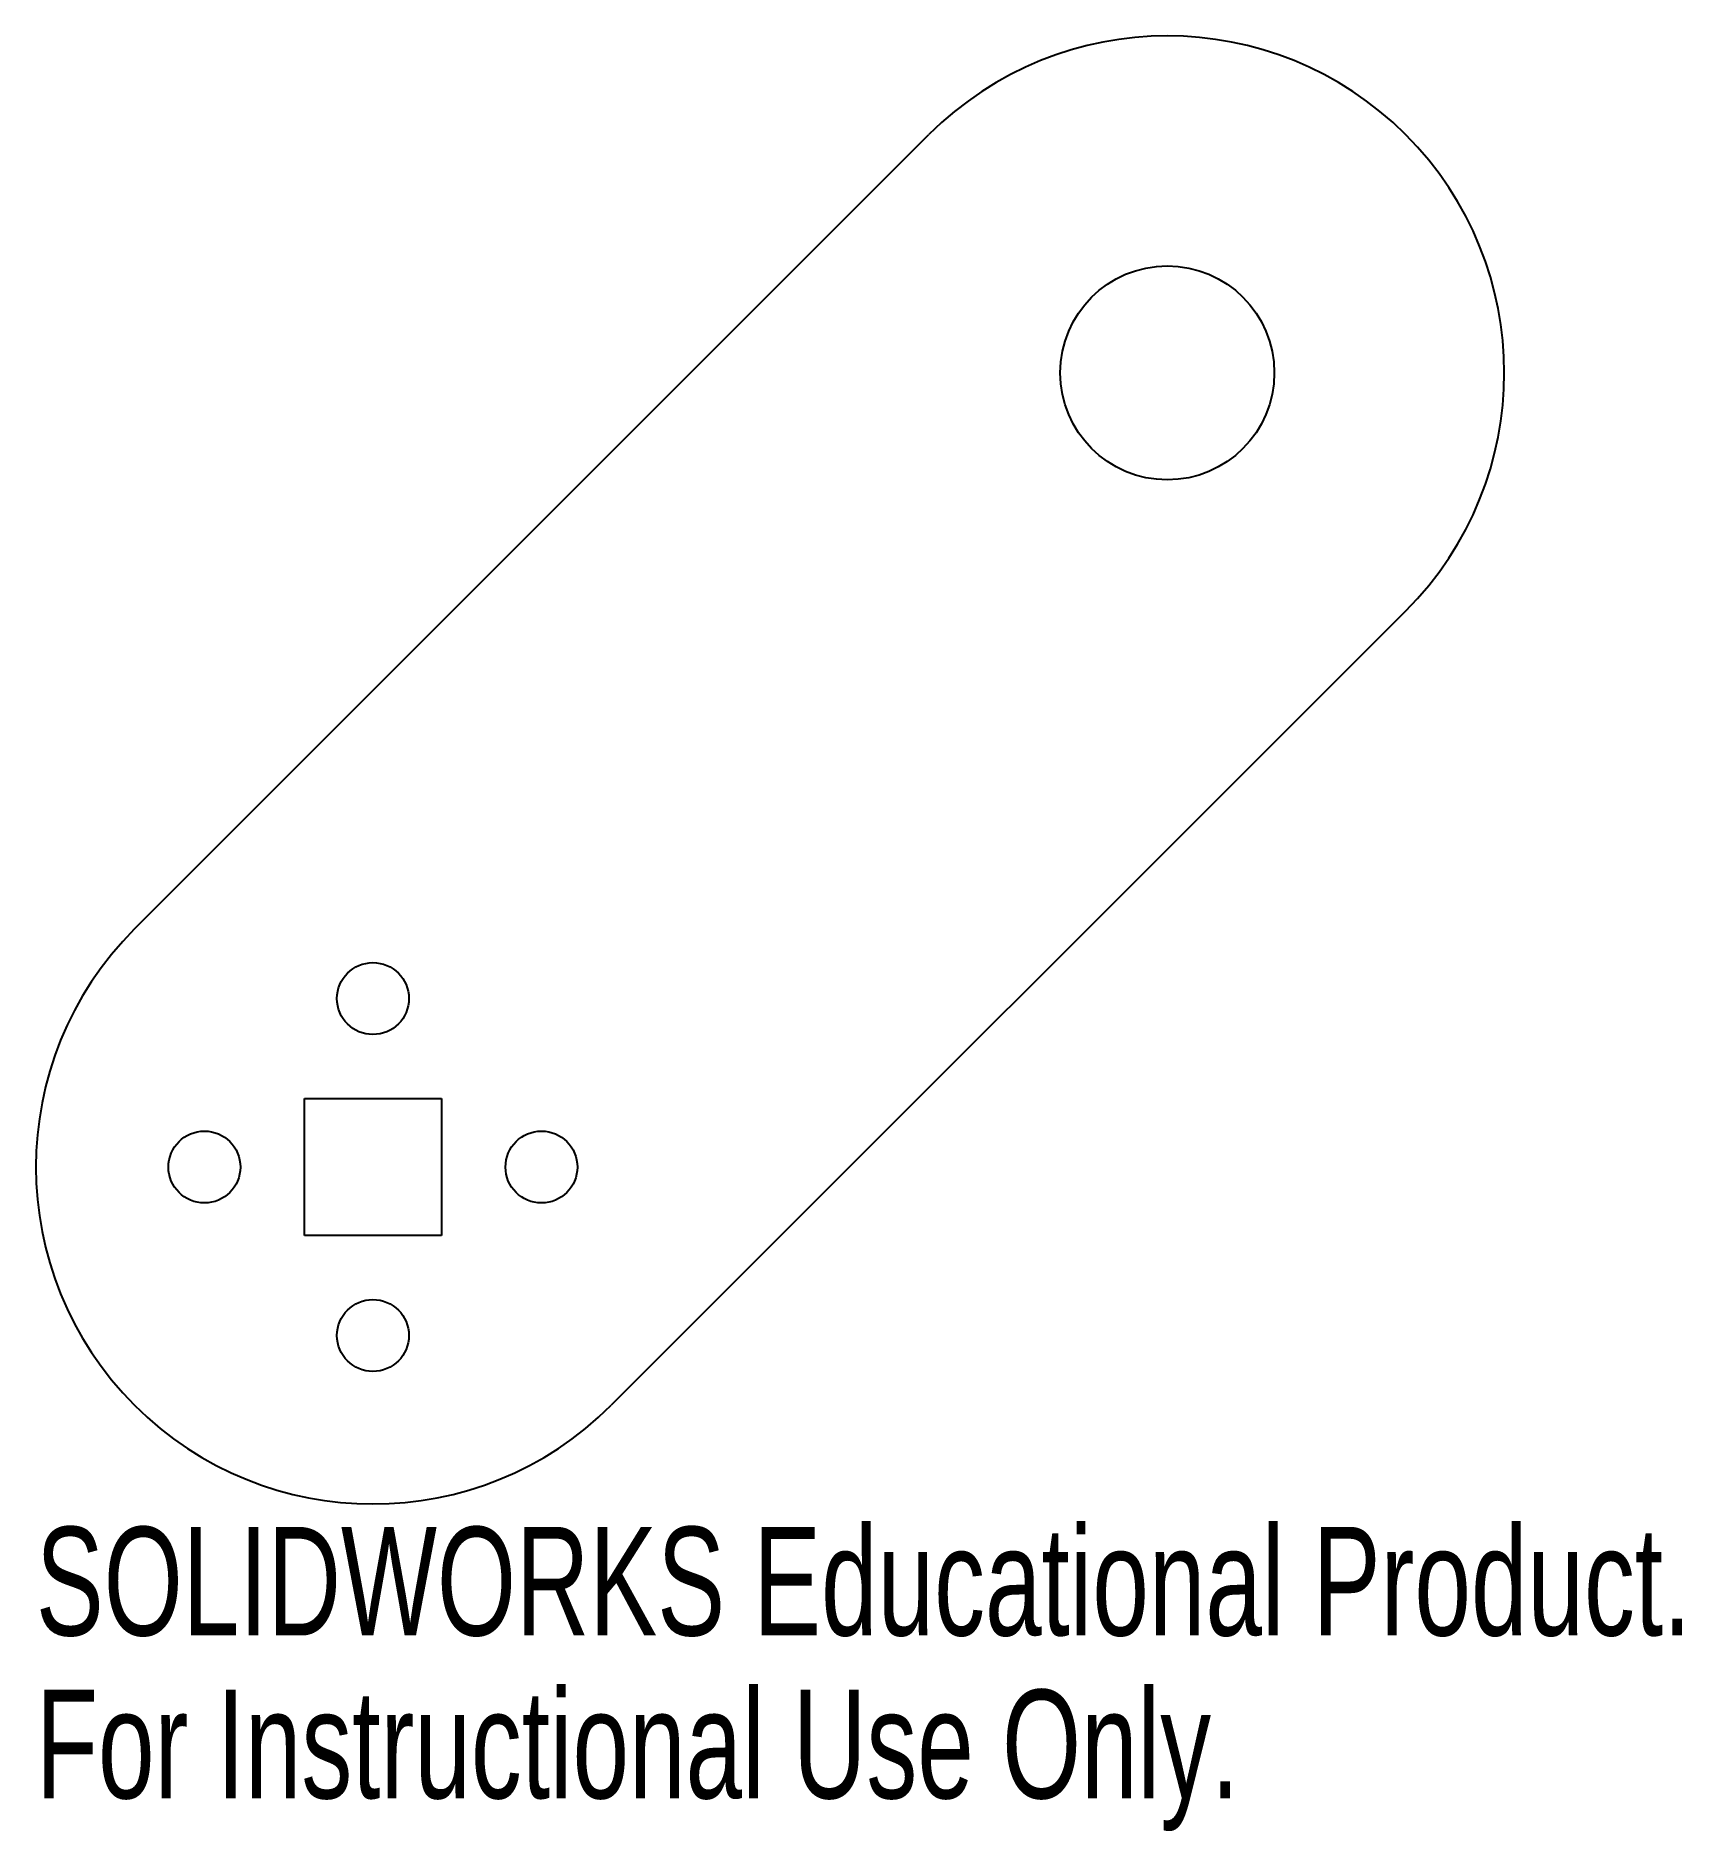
# Model space of a CAD drawing. Header units: millimetres. Extents: x -15 to 58.3, y -29.6 to 50.4.
import ezdxf

# ---------------------------------------------------------------- set-up
doc = ezdxf.new("R2010")
doc.units = ezdxf.units.MM
doc.styles.add('SLDTEXTSTYLE0', font='TXT', dxfattribs={"width": 0.7})

msp = doc.modelspace()

# ---------------------------------------------------------------- linework, layer by layer
at = {"color": 7, "linetype": 'Continuous', "lineweight": 25}
for p, q in [((-10.607, 10.607), (24.749, 45.962)), ((45.962, 24.749), (10.607, -10.607)), ((-3.05, -3.05), (-3.05, 3.05)), ((-3.05, 3.05), (3.05, 3.05)), ((3.05, 3.05), (3.05, -3.05)), ((3.05, -3.05), (-3.05, -3.05))]:
    msp.add_line(p, q, dxfattribs=at)
for centre, radius in [((35.355, 35.355), 4.763), ((0, 7.5), 1.6), ((-7.5, 0), 1.6), ((7.5, 0), 1.6), ((0, -7.5), 1.6)]:
    msp.add_circle(centre, radius, dxfattribs=at)
for centre, start, end in [((35.355, 35.355), 315, 135), ((0, 0), 135, 315)]:
    msp.add_arc(centre, 15, start, end, dxfattribs=at)

# ---------------------------------------------------------------- texts
at = {"color": 7, "linetype": 'Continuous', "char_height": 4.83362, "attachment_point": 1, "style": 'SLDTEXTSTYLE0'}
for s, insert in [('SOLIDWORKS Educational Product.', (-15, -16.02)), ('For Instructional Use Only.', (-15, -23.27))]:
    msp.add_mtext(s, dxfattribs=dict(at, insert=insert))

doc.saveas('drawing.dxf')
